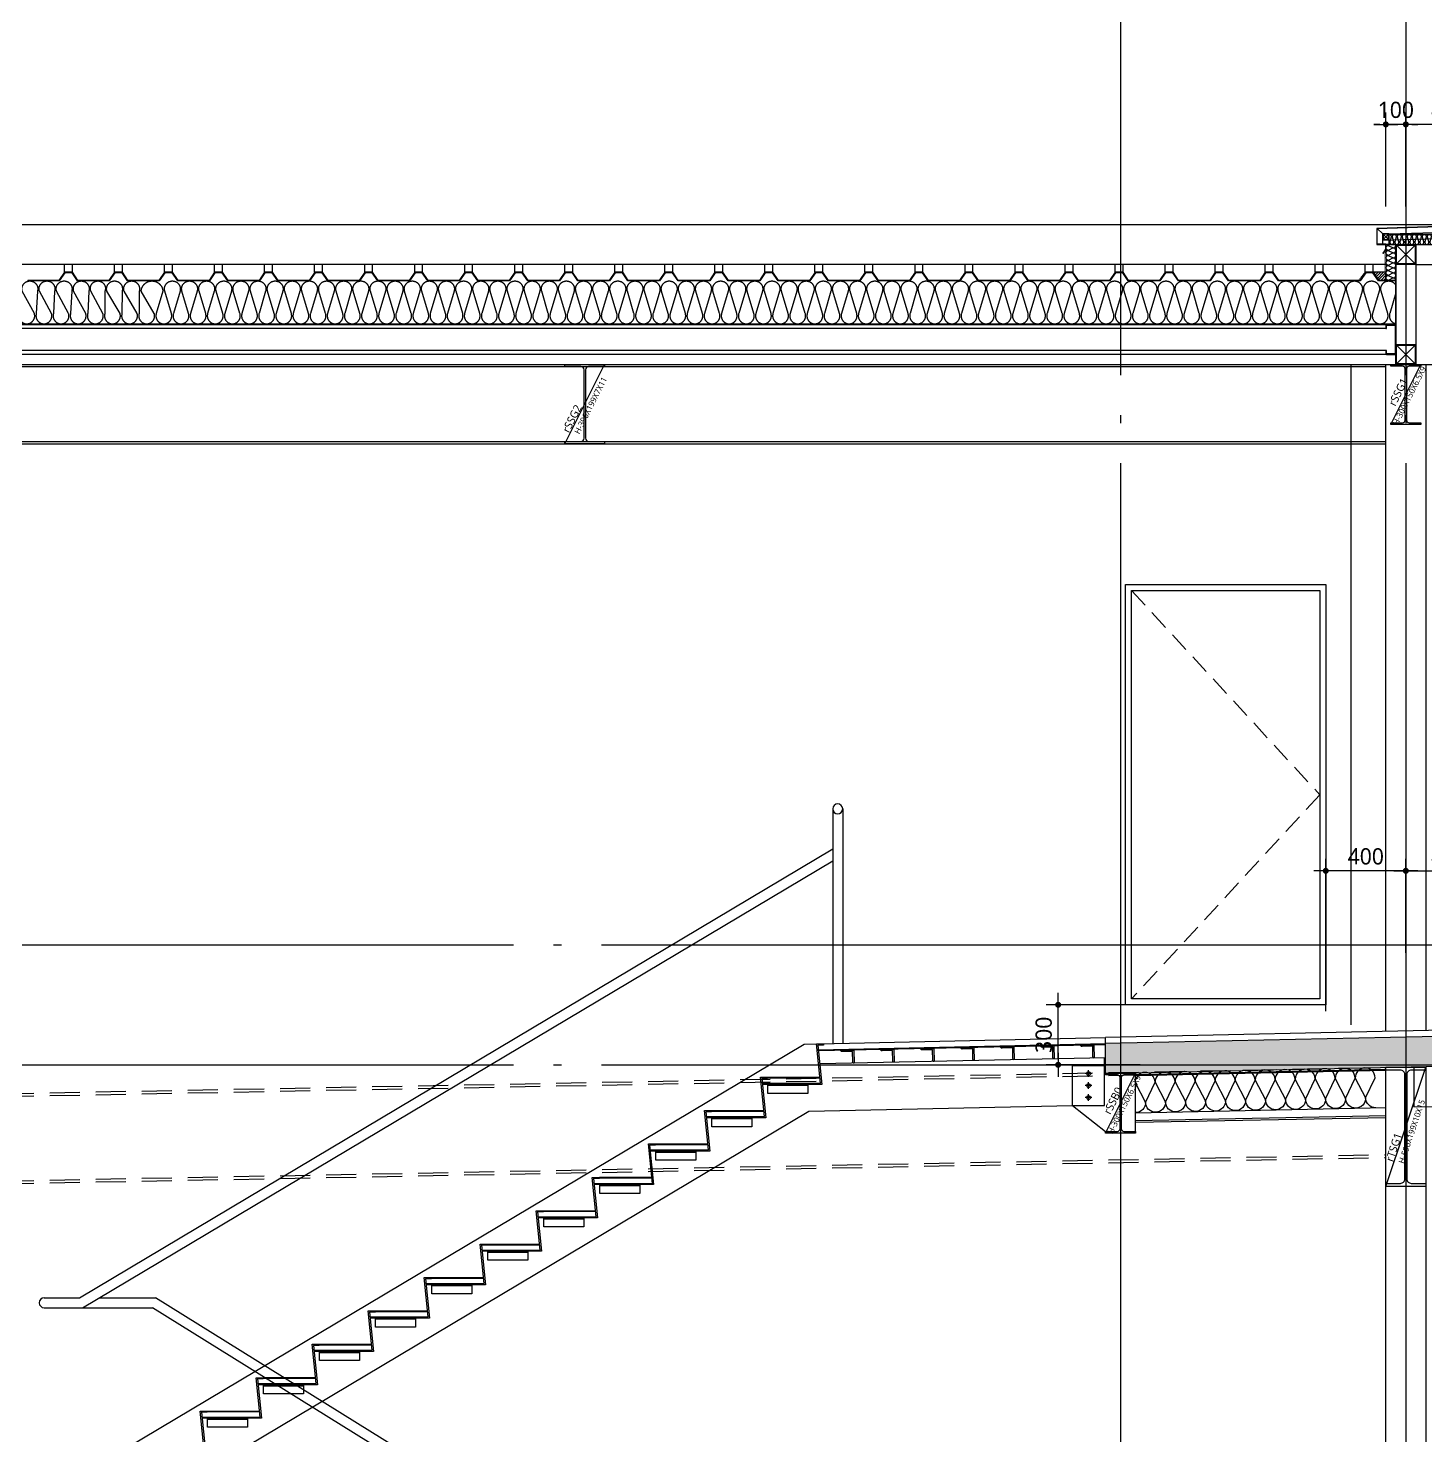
# Model space of a CAD drawing. Header units: millimetres. Extents: x 0 to 672800, y 0 to 118800.
# Drawn here: x 260691 to 267675, y 34589 to 41624 of the extents above; entities that cross this region are included whole.
import ezdxf
from ezdxf.enums import TextEntityAlignment as Align
from ezdxf.xclip import XClip

# ---------------------------------------------------------------- set-up
doc = ezdxf.new("R2010")
doc.units = ezdxf.units.MM
doc.header["$LTSCALE"] = 200
doc.header["$XCLIPFRAME"] = 0
for name, pattern in [('CEN-GAUN', [32.2, 30, -1, 0.2, -1]), ('HID', [2.3, 1.5, -0.8]), ('HIDDENX2', [0.75, 0.5, -0.25]), ('XR-A-SECTION$0$CEN-OC', [10, 9.25, -0.25, 0.25, -0.25])]:
    doc.linetypes.add(name, pattern=pattern)
doc.layers.get('DEFPOINTS').update_dxf_attribs({"color": 137})
for name, color, linetype in [('0-S-col', 4, 'Continuous'), ('01단열재', 252, 'Continuous'), ('01외벽패널', 3, 'Continuous'), ('01하지철물', 253, 'Continuous'), ('09GIRDER', 2, 'Continuous'), ('3stl ele', 251, 'Continuous'), ('7', 7, 'Continuous'), ('8', 8, 'Continuous'), ('8ELE', 8, 'Continuous'), ('A-CON', 2, 'Continuous'), ('A-STL4', 4, 'Continuous'), ('AA-ELEV-PCN9', 9, 'Continuous'), ('AA-SSXS', 6, 'Continuous'), ('BOLT', 8, 'Continuous'), ('CEN', 1, 'CEN-GAUN'), ('CON', 2, 'Continuous'), ('CTR', 1, 'XR-A-SECTION$0$CEN-OC'), ('ELE-4', 4, 'Continuous'), ('ELE-6', 6, 'Continuous'), ('ELE-8', 8, 'Continuous'), ('ELE-STL', 252, 'Continuous'), ('FI', 6, 'Continuous'), ('HAT-253', 253, 'Continuous'), ('HAT-254', 254, 'Continuous'), ('HAT-INS', 252, 'Continuous'), ('HID-8', 8, 'HID'), ('Insul', 252, 'Continuous'), ('LADDER-6', 6, 'Continuous'), ('PANEL', 6, 'Continuous'), ('S-253', 252, 'Continuous'), ('SEC-PANEL', 6, 'Continuous'), ('STEEL', 4, 'Continuous'), ('STL', 4, 'Continuous')]:
    doc.layers.add(name, color=color, linetype=linetype)
doc.layers.add('check', color=61, linetype='Continuous', plot=False)
doc.styles.add('$0$스타일1', font='malgun.ttf')
doc.styles.add('스타일1', font='malgun.ttf')
doc.dimstyles.new('CJA', dxfattribs={"dimscale": 300, "dimtxt": 2.7, "dimasz": 1, "dimexe": 2, "dimexo": 3, "dimgap": 1, "dimtad": 1, "dimdec": 0, "dimzin": 1, "dimdsep": 46, "dimlunit": 6, "dimtxsty": '$0$스타일1', "dimblk": 'CJDOT', "dimcen": 0.09, "dimdle": 1, "dimclrd": 256, "dimclre": 256, "dimclrt": 3, "dimadec": 0, "dimazin": 0, "dimtfac": 1, "dimtdec": 0, "dimtix": 1, "dimtmove": 2, "dimatfit": 3, "dimldrblk": 'CJDOT', "dimfxl": 1, "dimtolj": 1, "dimtzin": 1, "dimarcsym": 0})

# ---------------------------------------------------------------- blocks, each defined once
blk = doc.blocks.new('*U324')
at = {"layer": 'HAT-INS'}
for points in [[(0, 0, 0.414214), (0.25, 0.25), (0, 0.75, -1), (0.5, 0.75), (0.25, 0.25, 0.414214), (0.5, 0)], [(0.5, 0, 0.414214), (0.75, 0.25), (0.5, 0.75, -1), (1, 0.75), (0.75, 0.25, 0.414214), (1, 0)], [(1, 0, 0.414214), (1.25, 0.25), (1, 0.75, -1), (1.5, 0.75), (1.25, 0.25, 0.414214), (1.5, 0)], [(1.5, 0, 0.414214), (1.75, 0.25), (1.5, 0.75, -1), (2, 0.75), (1.75, 0.25, 0.414214), (2, 0)], [(2, 0, 0.414214), (2.25, 0.25), (2, 0.75, -1), (2.5, 0.75), (2.25, 0.25, 0.414214), (2.5, 0)], [(2.5, 0, 0.414214), (2.75, 0.25), (2.5, 0.75, -1), (3, 0.75), (2.75, 0.25, 0.414214), (3, 0)], [(3, 0, 0.414214), (3.25, 0.25), (3, 0.75, -1), (3.5, 0.75), (3.25, 0.25, 0.414214), (3.5, 0)]]:
    blk.add_lwpolyline(points, format="xyb", dxfattribs=at)
blk = doc.blocks.new('PANEL-ES')
at = {"layer": '8'}
for p, q in [((1250, 0), (1250, 529)), ((1289.6, 0), (1289.6, 529)), ((1500, 0), (1500, 529)), ((1539.6, 0), (1539.6, 529)), ((1750, 0), (1750, 529)), ((1789.6, 0), (1789.6, 529)), ((2000, 0), (2000, 529)), ((2039.6, 0), (2039.6, 529)), ((2250, 0), (2250, 529)), ((2289.6, 0), (2289.6, 529)), ((2500, 0), (2500, 529)), ((2539.6, 0), (2539.6, 529)), ((2750, 0), (2750, 529)), ((2789.6, 0), (2789.6, 529)), ((3000, 0), (3000, 529)), ((3039.6, 0), (3039.6, 529)), ((3250, 0), (3250, 529)), ((3289.6, 0), (3289.6, 529)), ((3500, 0), (3500, 529)), ((3539.6, 0), (3539.6, 529)), ((3750, 0), (3750, 529)), ((3789.6, 0), (3789.6, 529)), ((4000, 0), (4000, 529)), ((4039.6, 0), (4039.6, 529)), ((4250, 0), (4250, 529)), ((4289.6, 0), (4289.6, 529)), ((4500, 0), (4500, 529)), ((4539.6, 0), (4539.6, 529)), ((4750, 0), (4750, 529)), ((4789.6, 0), (4789.6, 529)), ((5000, 0), (5000, 529)), ((5039.6, 0), (5039.6, 529)), ((5250, 0), (5250, 529)), ((5289.6, 0), (5289.6, 529)), ((5500, 0), (5500, 529)), ((5539.6, 0), (5539.6, 529)), ((5750, 0), (5750, 529)), ((5789.6, 0), (5789.6, 529)), ((6000, 0), (6000, 529)), ((6039.6, 0), (6039.6, 529)), ((6250, 0), (6250, 529)), ((6289.6, 0), (6289.6, 529)), ((6500, 0), (6500, 529)), ((6539.6, 0), (6539.6, 529)), ((6750, 0), (6750, 529)), ((6789.6, 0), (6789.6, 529)), ((7000, 0), (7000, 529)), ((7039.6, 0), (7039.6, 529)), ((7250, 0), (7250, 529)), ((7289.6, 0), (7289.6, 529)), ((7500, 0), (7500, 529)), ((7539.6, 0), (7539.6, 529)), ((7750, 0), (7750, 529)), ((7789.6, 0), (7789.6, 529))]:
    blk.add_line(p, q, dxfattribs=at)
blk = doc.blocks.new('dr-pn')
at = {"layer": 'AA-ELEV-PCN9', "color": 8}
for points in [[(0, 2100), (0, 0), (1000, 0), (1000, 2100)], [(30, 2070), (30, 30), (970, 30), (970, 2070)]]:
    blk.add_lwpolyline(points, close=True, dxfattribs=at)
at = {"layer": 'AA-ELEV-PCN9', "color": 8, "linetype": 'HIDDENX2'}
blk.add_lwpolyline([(970, 2070), (30, 1050), (970, 30)], dxfattribs=at)
blk = doc.blocks.new('CJDOT')
blk.add_line((-2, 0), (2, 0))
at = {"const_width": 0.5}
blk.add_lwpolyline([(-0.25, 0, 1), (0.25, 0, 1)], format="xyb", close=True, dxfattribs=at)
blk = doc.blocks.new('*D331')
at = {"layer": 'check', "lineweight": -2, "transparency": 16777216}
for p, q in [((267175, 36711.2), (267175, 37473)), ((267575, 37003.3), (267575, 37473)), ((267545, 37413), (267205, 37413))]:
    blk.add_line(p, q, dxfattribs=at)
at = {"layer": 'DEFPOINTS', "color": 0, "transparency": 16777216}
for p in [(267175, 37413), (267575, 36913.3), (267175, 36621.2)]:
    blk.add_point(p, dxfattribs=at)
at = {"layer": 'check', "lineweight": -2, "transparency": 16777216, "xscale": 30, "yscale": 30, "zscale": 30, "rotation": 180}
blk.add_blockref('CJDOT', (267175, 37413), dxfattribs=at)
at = {"layer": 'check', "lineweight": -2, "transparency": 16777216, "xscale": 30, "yscale": 30, "zscale": 30}
blk.add_blockref('CJDOT', (267575, 37413), dxfattribs=at)
at = {"layer": 'check', "transparency": 16777216, "insert": (267375, 37484.8), "char_height": 81, "attachment_point": 5, "style": '$0$스타일1'}
blk.add_mtext('\\A1;400', dxfattribs=at)
blk = doc.blocks.new('*D332')
at = {"layer": 'check', "lineweight": -2, "transparency": 16777216}
for p, q in [((267575, 37003.3), (267575, 37473)), ((268010, 37170.1), (268010, 37473)), ((267605, 37413), (267980, 37413))]:
    blk.add_line(p, q, dxfattribs=at)
at = {"layer": 'DEFPOINTS', "color": 0, "transparency": 16777216}
for p in [(268010, 37413), (268010, 37080.1), (267575, 36913.3)]:
    blk.add_point(p, dxfattribs=at)
at = {"layer": 'check', "lineweight": -2, "transparency": 16777216, "xscale": 30, "yscale": 30, "zscale": 30, "rotation": 180}
blk.add_blockref('CJDOT', (267575, 37413), dxfattribs=at)
at = {"layer": 'check', "lineweight": -2, "transparency": 16777216, "xscale": 30, "yscale": 30, "zscale": 30}
blk.add_blockref('CJDOT', (268010, 37413), dxfattribs=at)
at = {"layer": 'check', "transparency": 16777216, "insert": (267792.5, 37484.8), "char_height": 81, "attachment_point": 5, "style": '$0$스타일1'}
blk.add_mtext('\\A1;435', dxfattribs=at)
blk = doc.blocks.new('SG-rTSG1')
at = {"layer": '09GIRDER', "flags": 128}
blk.add_lwpolyline([(-99.5, -581), (-27, -581, 0.414214), (-5, -559), (-5, -37, 0.414214), (-27, -15), (-99.5, -15), (-99.5, 0), (99.5, 0), (99.5, -15), (27, -15, 0.414214), (5, -37), (5, -559, 0.414214), (27, -581), (99.5, -581), (99.5, -596), (-99.5, -596)], format="xyb", close=True, dxfattribs=at)
at = {"layer": 'DEFPOINTS'}
blk.add_line((-99.5, -596), (99.5, 0), dxfattribs=at)
blk.add_lwpolyline([(-99.5, 0), (99.5, 0), (99.5, -596), (-99.5, -596)], close=True, dxfattribs=at)
at = {"layer": 'DEFPOINTS', "style": '스타일1'}
for s, height, p in [('H-596X199X10X15', 30, (29.5, -322.1)), ('rTSG1', 40, (-60.2, -400.5, 0))]:
    blk.add_text(s, height=height, rotation=71.53622, dxfattribs=at).set_placement(p, align=Align.MIDDLE_CENTER)
blk = doc.blocks.new('SG-rSSG1')
at = {"layer": '09GIRDER'}
blk.add_lwpolyline([(-75, -300), (-75, -291), (-16.2, -291, 0.414214), (-3.2, -278), (-3.2, -22, 0.414214), (-16.2, -9), (-75, -9), (-75, 0), (75, 0), (75, -9), (16.2, -9, 0.414214), (3.2, -22), (3.2, -278, 0.414214), (16.2, -291), (75, -291), (75, -300)], format="xyb", close=True, dxfattribs=at)
at = {"layer": 'DEFPOINTS'}
blk.add_line((-75, -300), (75, 0), dxfattribs=at)
at = {"layer": 'DEFPOINTS', "style": '스타일1'}
for s, height, p in [('H-300X150X6.5X9', 30, (18, -156.3)), ('rSSG1', 40, (-37.7, -137.4, 0))]:
    blk.add_text(s, height=height, rotation=63.43495, dxfattribs=at).set_placement(p, align=Align.MIDDLE_CENTER)
blk = doc.blocks.new('sefa ws')
at = {"layer": 'Insul'}
blk.add_lwpolyline([(22708.6, 45001.1, 1.337394), (22784.6, 45001.1), (22724, 45113.6, -1.337394), (22800, 45113.6), (22794.2, 45001.1, 1.337394), (22870.2, 45001.1), (22809.6, 45113.6, -1.337394), (22885.6, 45113.6), (22879.8, 45001.1, 1.337394), (22955.8, 45001.1), (22895.2, 45113.6, -1.337394), (22971.2, 45113.6), (22965.4, 45001.1, 1.337394), (23041.4, 45001.1), (22980.8, 45113.6, -1.337394), (23056.8, 45113.6), (23051, 45001.1, 1.337394), (23127, 45001.1), (23066.4, 45113.6, -1.431646), (23137.4, 45113.6), (23136.6, 45001.1, 1.337394), (23212.6, 45001.1), (23147, 45113.6, -1.337394), (23223, 45113.6), (23222.2, 45001.1, 1.337394), (23298.2, 45001.1), (23232.6, 45113.6, -1.337394), (23308.6, 45113.6), (23307.8, 45001.1, 1.337394), (23383.8, 45001.1), (23318.2, 45113.6, -0.937213), (23426.6, 45113.6), (23393.4, 45001.1, 1.337394), (23469.4, 45001.1), (23436.2, 45113.6, -1.337394), (23512.2, 45113.6), (23479, 45001.1, 1.337394), (23555, 45001.1), (23521.8, 45113.6, -1.337394), (23597.8, 45113.6), (23564.6, 45001.1, 1.337394), (23640.6, 45001.1), (23607.4, 45113.6, -1.337394), (23683.4, 45113.6), (23650.2, 45001.1, 1.337394), (23726.2, 45001.1), (23693, 45113.6, -1.337394), (23769, 45113.6), (23735.8, 45001.1, 1.337394), (23811.8, 45001.1), (23778.6, 45113.6, -1.337394), (23854.6, 45113.6), (23821.4, 45001.1, 1.337394), (23897.4, 45001.1), (23864.2, 45113.6, -1.337394), (23940.2, 45113.6), (23907, 45001.1, 1.337394), (23983, 45001.1), (23949.8, 45113.6, -1.337394), (24025.8, 45113.6), (23992.6, 45001.1, 1.337394), (24068.6, 45001.1), (24035.4, 45113.6, -1.337394), (24111.4, 45113.6), (24078.2, 45001.1, 1.337394), (24154.2, 45001.1), (24121, 45113.6, -1.337394), (24197, 45113.6), (24163.8, 45001.1, 1.337394), (24239.8, 45001.1), (24206.6, 45113.6, -1.337394), (24282.6, 45113.6), (24249.4, 45001.1, 1.337394), (24325.4, 45001.1), (24292.2, 45113.6, -1.337394), (24368.2, 45113.6), (24335, 45001.1, 1.337394), (24411, 45001.1), (24377.8, 45113.6, -1.337394), (24453.8, 45113.6), (24420.6, 45001.1, 1.337394), (24496.6, 45001.1), (24463.4, 45113.6, -1.337394), (24539.4, 45113.6), (24506.2, 45001.1, 1.337394), (24582.2, 45001.1), (24549, 45113.6, -1.337394), (24625, 45113.6), (24591.8, 45001.1, 1.337394), (24667.8, 45001.1), (24634.6, 45113.6, -1.337394), (24710.6, 45113.6), (24677.4, 45001.1, 1.337394), (24753.4, 45001.1), (24720.2, 45113.6, -1.337394), (24796.2, 45113.6), (24763, 45001.1, 1.337394), (24839, 45001.1), (24805.8, 45113.6, -1.337394), (24881.8, 45113.6), (24848.6, 45001.1, 1.337394), (24924.6, 45001.1), (24891.4, 45113.6, -1.337394), (24967.4, 45113.6), (24934.2, 45001.1, 1.337394), (25010.2, 45001.1), (24977, 45113.6, -1.337394), (25053, 45113.6), (25019.8, 45001.1, 1.337394), (25095.8, 45001.1), (25062.6, 45113.6, -1.337394), (25138.6, 45113.6), (25105.4, 45001.1, 1.337394), (25181.4, 45001.1), (25148.2, 45113.6, -1.337394), (25224.2, 45113.6), (25191, 45001.1, 1.337394), (25267, 45001.1), (25233.8, 45113.6, -1.337394), (25309.8, 45113.6), (25276.6, 45001.1, 1.337394), (25352.6, 45001.1), (25319.4, 45113.6, -1.337394), (25395.4, 45113.6), (25362.2, 45001.1, 1.337394), (25438.2, 45001.1), (25405, 45113.6, -1.337394), (25481, 45113.6), (25447.8, 45001.1, 1.337394), (25523.8, 45001.1), (25490.6, 45113.6, -1.337394), (25566.6, 45113.6), (25533.4, 45001.1, 1.337394), (25609.4, 45001.1), (25576.2, 45113.6, -1.337394), (25652.2, 45113.6), (25619, 45001.1, 1.337394), (25695, 45001.1), (25661.8, 45113.6, -1.337394), (25737.8, 45113.6), (25704.6, 45001.1, 1.337394), (25780.6, 45001.1), (25747.4, 45113.6, -1.337394), (25823.4, 45113.6), (25790.2, 45001.1, 1.337394), (25866.2, 45001.1), (25833, 45113.6, -1.337394), (25909, 45113.6), (25875.8, 45001.1, 1.337394), (25951.8, 45001.1), (25918.6, 45113.6, -1.337394), (25994.6, 45113.6), (25961.4, 45001.1, 1.337394), (26037.4, 45001.1), (26004.2, 45113.6, -1.337394), (26080.2, 45113.6), (26047, 45001.1, 1.337394), (26123, 45001.1), (26089.8, 45113.6, -1.337394), (26165.8, 45113.6), (26132.6, 45001.1, 1.337394), (26208.6, 45001.1), (26175.4, 45113.6, -1.337394), (26251.4, 45113.6), (26218.2, 45001.1, 1.337394), (26294.2, 45001.1), (26261, 45113.6, -1.337394), (26337, 45113.6), (26303.8, 45001.1, 1.337394), (26379.8, 45001.1), (26346.6, 45113.6, -1.337394), (26422.6, 45113.6), (26389.4, 45001.1, 1.337394), (26465.4, 45001.1), (26432.2, 45113.6, -1.337394), (26508.2, 45113.6), (26475, 45001.1, 1.337394), (26551, 45001.1), (26517.8, 45113.6, -1.337394), (26593.8, 45113.6), (26560.6, 45001.1, 1.337394), (26636.6, 45001.1), (26603.4, 45113.6, -1.337394), (26679.4, 45113.6), (26646.2, 45001.1, 1.337394), (26722.2, 45001.1), (26689, 45113.6, -1.337394), (26765, 45113.6), (26731.8, 45001.1, 1.337394), (26807.8, 45001.1), (26774.6, 45113.6, -1.337394), (26850.6, 45113.6), (26817.4, 45001.1, 1.337394), (26893.4, 45001.1), (26860.2, 45113.6, -1.337394), (26936.2, 45113.6), (26903, 45001.1, 1.337394), (26979, 45001.1), (26945.8, 45113.6, -1.337394), (27021.8, 45113.6), (26988.6, 45001.1, 1.337394), (27064.6, 45001.1), (27031.4, 45113.6, -1.337394), (27107.4, 45113.6), (27074.2, 45001.1, 1.337394), (27150.2, 45001.1), (27117, 45113.6, -1.337394), (27193, 45113.6), (27159.8, 45001.1, 1.337394), (27235.8, 45001.1), (27202.6, 45113.6, -1.337394), (27278.6, 45113.6), (27245.4, 45001.1, 1.337394), (27321.4, 45001.1), (27288.2, 45113.6, -1.337394), (27364.2, 45113.6), (27331, 45001.1, 1.337394), (27407, 45001.1), (27373.8, 45113.6, -1.337394), (27449.8, 45113.6), (27416.6, 45001.1, 1.337394), (27492.6, 45001.1), (27459.4, 45113.6, -1.337394), (27535.4, 45113.6), (27502.2, 45001.1, 1.337394), (27578.2, 45001.1), (27545, 45113.6, -1.337394), (27621, 45113.6), (27587.8, 45001.1, 1.337394), (27663.8, 45001.1), (27630.6, 45113.6, -1.337394), (27706.6, 45113.6), (27673.4, 45001.1, 1.337394), (27749.4, 45001.1), (27716.2, 45113.6, -1.337394), (27792.2, 45113.6), (27759, 45001.1, 1.337394), (27835, 45001.1), (27801.8, 45113.6, -1.337394), (27877.8, 45113.6), (27844.6, 45001.1, 1.337394), (27920.6, 45001.1), (27887.4, 45113.6, -1.337394), (27963.4, 45113.6), (27930.2, 45001.1, 1.337394), (28006.2, 45001.1), (27973, 45113.6, -1.337394), (28049, 45113.6), (28015.8, 45001.1, 1.337394), (28091.8, 45001.1), (28058.6, 45113.6, -1.337394), (28134.6, 45113.6), (28101.4, 45001.1, 1.337394), (28177.4, 45001.1), (28144.2, 45113.6, -1.337394), (28220.2, 45113.6), (28187, 45001.1, 1.337394), (28263, 45001.1), (28229.8, 45113.6, -1.337394), (28305.8, 45113.6), (28272.6, 45001.1, 1.337394), (28348.6, 45001.1), (28315.4, 45113.6, -1.337394), (28391.4, 45113.6), (28358.2, 45001.1, 1.337394), (28434.2, 45001.1), (28401, 45113.6, -1.337394), (28477, 45113.6), (28443.8, 45001.1, 1.337394), (28519.8, 45001.1), (28486.6, 45113.6, -1.337394), (28562.6, 45113.6), (28529.4, 45001.1, 1.337394), (28605.4, 45001.1), (28572.2, 45113.6, -1.337394), (28648.2, 45113.6), (28615, 45001.1, 1.337394), (28691, 45001.1), (28657.8, 45113.6, -1.337394), (28733.8, 45113.6), (28700.6, 45001.1, 1.337394), (28776.6, 45001.1), (28743.4, 45113.6, -1.337394), (28819.4, 45113.6), (28786.2, 45001.1, 1.337394), (28862.2, 45001.1), (28829, 45113.6, -1.337394), (28905, 45113.6), (28871.8, 45001.1, 1.337394), (28947.8, 45001.1), (28914.6, 45113.6, -1.337394), (28990.6, 45113.6), (28957.4, 45001.1, 1.337394), (29033.4, 45001.1), (29000.2, 45113.6, -1.337394), (29076.2, 45113.6), (29043, 45001.1, 1.337394), (29119, 45001.1), (29085.8, 45113.6, -1.337394), (29161.8, 45113.6), (29128.6, 45001.1, 1.337394), (29204.6, 45001.1), (29171.4, 45113.6, -1.337394), (29247.4, 45113.6), (29214.2, 45001.1, 1.337394), (29290.2, 45001.1), (29257, 45113.6, -1.337394), (29333, 45113.6), (29299.8, 45001.1, 1.337394), (29375.8, 45001.1), (29342.6, 45113.6, -1.337394), (29418.6, 45113.6), (29385.4, 45001.1, 1.337394), (29461.4, 45001.1), (29428.2, 45113.6, -1.337394), (29504.2, 45113.6), (29471, 45001.1, 1.337394), (29547, 45001.1), (29513.8, 45113.6, -1.337394), (29589.8, 45113.6), (29556.6, 45001.1, 1.337394), (29632.6, 45001.1), (29599.4, 45113.6, -1.337394), (29675.4, 45113.6), (29642.2, 45001.1, 1.337394), (29718.2, 45001.1), (29685, 45113.6, -1.337394), (29761, 45113.6), (29727.8, 45001.1, 1.337394), (29803.8, 45001.1)], format="xyb", dxfattribs=at)
at = {"layer": 'SEC-PANEL'}
for p, q in [((21562.3, 44950.4), (71212.6, 44950.4)), ((21562.3, 44947.4), (71212.6, 44947.4))]:
    blk.add_line(p, q, dxfattribs=at)
for points in [[(29752.2, 45167.4), (29724.2, 45208.4), (29685.2, 45208.4), (29657.2, 45167.4), (29502.2, 45167.4), (29474.2, 45208.4), (29435.2, 45208.4), (29407.2, 45167.4), (29252.2, 45167.4), (29224.2, 45208.4), (29185.2, 45208.4), (29157.2, 45167.4), (29002.2, 45167.4), (28974.2, 45208.4), (28935.2, 45208.4), (28907.2, 45167.4), (28752.2, 45167.4), (28724.2, 45208.4), (28685.2, 45208.4), (28657.2, 45167.4), (28502.2, 45167.4), (28474.2, 45208.4), (28435.2, 45208.4), (28407.2, 45167.4), (28252.2, 45167.4), (28224.2, 45208.4), (28185.2, 45208.4), (28157.2, 45167.4), (28002.2, 45167.4), (27974.2, 45208.4), (27935.2, 45208.4), (27907.2, 45167.4), (27752.2, 45167.4), (27724.2, 45208.4), (27685.2, 45208.4), (27657.2, 45167.4), (27502.2, 45167.4), (27474.2, 45208.4), (27435.2, 45208.4), (27407.2, 45167.4), (27252.2, 45167.4), (27224.2, 45208.4), (27185.2, 45208.4), (27157.2, 45167.4), (27002.2, 45167.4), (26974.2, 45208.4), (26935.2, 45208.4), (26907.2, 45167.4), (26752.2, 45167.4), (26724.2, 45208.4), (26685.2, 45208.4), (26657.2, 45167.4), (26502.2, 45167.4), (26474.2, 45208.4), (26435.2, 45208.4), (26407.2, 45167.4), (26252.2, 45167.4), (26224.2, 45208.4), (26185.2, 45208.4), (26157.2, 45167.4), (26002.2, 45167.4), (25974.2, 45208.4), (25935.2, 45208.4), (25907.2, 45167.4), (25752.2, 45167.4), (25724.2, 45208.4), (25685.2, 45208.4), (25657.2, 45167.4), (25502.2, 45167.4), (25474.2, 45208.4), (25435.2, 45208.4), (25407.2, 45167.4), (25252.2, 45167.4), (25224.2, 45208.4), (25185.2, 45208.4), (25157.2, 45167.4), (25002.2, 45167.4), (24974.2, 45208.4), (24935.2, 45208.4), (24907.2, 45167.4), (24752.2, 45167.4), (24724.2, 45208.4), (24685.2, 45208.4), (24657.2, 45167.4), (24502.2, 45167.4), (24474.2, 45208.4), (24435.2, 45208.4), (24407.2, 45167.4), (24252.2, 45167.4), (24224.2, 45208.4), (24185.2, 45208.4), (24157.2, 45167.4), (24002.2, 45167.4), (23974.2, 45208.4), (23935.2, 45208.4), (23907.2, 45167.4), (23752.2, 45167.4), (23724.2, 45208.4), (23685.2, 45208.4), (23657.2, 45167.4), (23502.2, 45167.4), (23474.2, 45208.4), (23435.2, 45208.4), (23407.2, 45167.4), (23252.2, 45167.4), (23224.2, 45208.4), (23185.2, 45208.4), (23157.2, 45167.4), (23002.2, 45167.4), (22974.2, 45208.4), (22935.2, 45208.4), (22907.2, 45167.4), (22752.2, 45167.4)], [(26998.6, 45167.4), (27000.6, 45164.4), (26972.6, 45205.4), (26936.8, 45205.4), (26908.8, 45164.4), (26750.6, 45164.4), (26722.6, 45205.4), (26686.8, 45205.4), (26658.8, 45164.4), (26500.6, 45164.4), (26472.6, 45205.4), (26436.8, 45205.4), (26408.8, 45164.4), (26250.6, 45164.4), (26222.6, 45205.4), (26186.8, 45205.4), (26158.8, 45164.4), (26000.6, 45164.4), (25972.6, 45205.4), (25936.8, 45205.4), (25908.8, 45164.4), (25750.6, 45164.4), (25722.6, 45205.4), (25686.8, 45205.4), (25658.8, 45164.4), (25500.6, 45164.4), (25472.6, 45205.4), (25436.8, 45205.4), (25408.8, 45164.4), (25250.6, 45164.4), (25222.6, 45205.4), (25186.8, 45205.4), (25158.8, 45164.4), (25000.6, 45164.4), (24972.6, 45205.4), (24936.8, 45205.4), (24908.8, 45164.4), (24750.6, 45164.4), (24722.6, 45205.4), (24686.8, 45205.4), (24658.8, 45164.4), (24500.6, 45164.4), (24472.6, 45205.4), (24436.8, 45205.4), (24408.8, 45164.4), (24250.6, 45164.4), (24222.6, 45205.4), (24186.8, 45205.4), (24158.8, 45164.4), (24000.6, 45164.4), (23972.6, 45205.4), (23936.8, 45205.4), (23908.8, 45164.4), (23750.6, 45164.4), (23722.6, 45205.4), (23686.8, 45205.4), (23658.8, 45164.4), (23500.6, 45164.4), (23472.6, 45205.4), (23436.8, 45205.4), (23408.8, 45164.4), (23250.6, 45164.4), (23222.6, 45205.4), (23186.8, 45205.4), (23158.8, 45164.4), (23000.6, 45164.4), (22972.6, 45205.4), (22936.8, 45205.4), (22908.8, 45164.4), (22750.6, 45164.4)], [(29750.6, 45164.4), (29722.6, 45205.4), (29686.8, 45205.4), (29658.8, 45164.4), (29500.6, 45164.4), (29472.6, 45205.4), (29436.8, 45205.4), (29408.8, 45164.4), (29250.6, 45164.4), (29222.6, 45205.4), (29186.8, 45205.4), (29158.8, 45164.4), (29000.6, 45164.4), (28972.6, 45205.4), (28936.8, 45205.4), (28908.8, 45164.4), (28750.6, 45164.4), (28722.6, 45205.4), (28686.8, 45205.4), (28658.8, 45164.4), (28500.6, 45164.4), (28472.6, 45205.4), (28436.8, 45205.4), (28408.8, 45164.4), (28250.6, 45164.4), (28222.6, 45205.4), (28186.8, 45205.4), (28158.8, 45164.4), (28000.6, 45164.4), (27972.6, 45205.4), (27936.8, 45205.4), (27908.8, 45164.4), (27750.6, 45164.4), (27722.6, 45205.4), (27686.8, 45205.4), (27658.8, 45164.4), (27500.6, 45164.4), (27472.6, 45205.4), (27436.8, 45205.4), (27408.8, 45164.4), (27250.6, 45164.4), (27222.6, 45205.4), (27186.8, 45205.4), (27158.8, 45164.4), (27000.6, 45164.4)]]:
    blk.add_lwpolyline(points, dxfattribs=at)
blk = doc.blocks.new('하지철물')
at = {"layer": '01하지철물', "color": 1}
for p, q in [((46.8, 46.8), (-46.8, -46.8)), ((46.8, -46.8), (-46.8, 46.8))]:
    blk.add_line(p, q, dxfattribs=at)
at = {"layer": '01하지철물'}
for points in [[(-50, -50), (-50, 50), (50, 50), (50, -50)], [(-46.8, -46.8), (-46.8, 46.8), (46.8, 46.8), (46.8, -46.8)]]:
    blk.add_lwpolyline(points, close=True, dxfattribs=at)
blk = doc.blocks.new('STL_30x30')
at = {"layer": 'CTR'}
for p, q in [((1.6, 28.4), (28.4, 1.6)), ((28.4, 28.4), (1.6, 1.6))]:
    blk.add_line(p, q, dxfattribs=at)
at = {"layer": 'ELE-4'}
for points in [[(0, 0), (30, 0), (30, 30), (0, 30)], [(1.6, 1.6), (28.4, 1.6), (28.4, 28.4), (1.6, 28.4)]]:
    blk.add_lwpolyline(points, close=True, dxfattribs=at)
blk = doc.blocks.new('CAP-535X100')
at = {"layer": 'ELE-6'}
blk.add_lwpolyline([(-550, -100), (-60, -100), (-60, -50), (-550, -50)], close=True, dxfattribs=at)
at = {"layer": 'ELE-8'}
for p, q in [((-580, -47.9), (-608.8, -21.1)), ((-580, -98.8), (-580, -48.9)), ((-580, -78.9), (-59.5, -62.2)), ((-550, -47.9), (-60, -32.2)), ((-550, -50), (-550, -47.9)), ((-60, -50), (-60, -32.2)), ((-30, -32.2), (-1.2, -1.3)), ((-30, -96), (-30, -32.2))]:
    blk.add_line(p, q, dxfattribs=at)
at = {"layer": 'Insul'}
for points in [[(-550, -50.3, -0.608337), (-538.2, -63.6), (-544.4, -86.5, 0.524856), (-535, -100, 0.524856), (-525.7, -86.5), (-531.9, -63.6, -1.449198), (-513.2, -63.6), (-519.4, -86.5, 0.524856), (-510, -100, 0.524856), (-500.7, -86.5), (-506.9, -63.6, -1.449198), (-488.2, -63.6), (-494.4, -86.5, 0.524856), (-485, -100, 0.00003), (-485, -100)], [(-485, -100, 0.524856), (-475.7, -86.5), (-481.9, -63.6, -1.449198), (-463.2, -63.6), (-469.4, -86.5, 0.524856), (-460, -100, 0.524856), (-450.7, -86.5), (-456.9, -63.6, -1.449198), (-438.2, -63.6), (-444.4, -86.5, 0.524856), (-435, -100, 0.524856), (-425.7, -86.5), (-431.9, -63.6, -1.449198), (-413.2, -63.6), (-419.4, -86.5, 0.524856), (-410, -100, 0.524856), (-400.7, -86.5), (-406.9, -63.6, -1.449198), (-388.2, -63.6), (-394.4, -86.5, 0.524856), (-385, -100, 0.524856), (-375.7, -86.5), (-381.9, -63.6, -1.449198), (-363.2, -63.6), (-369.4, -86.5, 0.524856), (-360, -100, 0.524856), (-350.7, -86.5), (-356.9, -63.6, -1.449198), (-338.2, -63.6), (-344.4, -86.5, 0.524856), (-335, -100, 0.524856), (-325.7, -86.5), (-331.9, -63.6, -1.449198), (-313.2, -63.6), (-319.4, -86.5, 0.524856), (-310, -100, 0.524856), (-300.7, -86.5), (-306.9, -63.6, -1.449198), (-288.2, -63.6), (-294.4, -86.5, 0.524856), (-285, -100, 0.524856), (-275.7, -86.5), (-281.9, -63.6, -1.449198), (-263.2, -63.6), (-269.4, -86.5, 0.524856), (-260, -100, 0.524856), (-250.7, -86.5), (-256.9, -63.6, -1.449198), (-238.2, -63.6), (-244.4, -86.5, 0.524856), (-235, -100, 0.524856), (-225.7, -86.5), (-231.9, -63.6, -1.449198), (-213.2, -63.6), (-219.4, -86.5, 0.524856), (-210, -100, 0.524856), (-200.7, -86.5), (-206.9, -63.6, -1.449198), (-188.2, -63.6), (-194.4, -86.5, 0.524856), (-185, -100, 0.524856), (-175.7, -86.5), (-181.9, -63.6, -1.449198), (-163.2, -63.6), (-169.4, -86.5, 0.524856), (-160, -100, 0.524856), (-150.7, -86.5), (-156.9, -63.6, -1.449198), (-138.2, -63.6), (-144.4, -86.5, 0.524856), (-135, -100, 0.524856), (-125.7, -86.5), (-131.9, -63.6, -1.449198), (-113.2, -63.6), (-119.4, -86.5, 0.524856), (-110, -100, 0.524856), (-100.7, -86.5), (-106.9, -63.6, -1.449198), (-88.2, -63.6), (-94.4, -86.5, 0.524856), (-85, -100, 0.524856), (-75.7, -86.5), (-81.9, -63.6, -1.449198), (-63.2, -63.6), (-69.4, -86.5, 0.524856), (-60, -100, 0.00003), (-60, -100, 0.00003)]]:
    blk.add_lwpolyline(points, format="xyb", dxfattribs=at)
at = {"layer": 'STL'}
blk.add_lwpolyline([(-579.1, -145.6), (-565, -125), (-565, -98.8), (-608.8, -98.8), (-608.8, -21.1), (-1.2, -1.3), (-1.2, -98.8), (-30, -96), (-30, -117.2), (-28.8, -117.2), (-28.8, -97.2), (0, -100), (0, 0), (-610, -20), (-610, -100), (-566.2, -100), (-566.2, -124.6), (-580.1, -144.9), (-579.1, -145.6)], dxfattribs=at)
at = {"layer": 'S-253'}
for p in [(-580, -77.9), (-60, -62.2)]:
    blk.add_blockref('STL_30x30', p, dxfattribs=at)
blk = doc.blocks.new('c-100')
at = {"layer": 'A-STL4'}
blk.add_lwpolyline([(41.3, 20), (44.5, 20), (44.5, 5.4, -0.414214), (39.1, 0), (0, 0, -0.414214), (-5.5, 5.4), (-5.5, 144.6, -0.414214), (0, 150), (39.1, 150, -0.414214), (44.5, 144.6), (44.5, 130), (41.3, 130), (41.3, 144.3, 0.414214), (38.8, 146.8), (0.3, 146.8, 0.414214), (-2.3, 144.3), (-2.3, 5.7, 0.414214), (0.3, 3.2), (38.8, 3.2, 0.414214), (41.3, 5.7)], format="xyb", close=True, dxfattribs=at)
blk = doc.blocks.new('STUD-A2')
at = {"layer": 'ELE-8'}
for p, q in [((7959.4, 200), (29.5, 200)), ((7959.4, 50), (29.5, 50))]:
    blk.add_line(p, q, dxfattribs=at)
at = {"layer": 'ELE-8', "color": 251}
for p, q in [((7959.4, 180), (35, 180)), ((7959.4, 70), (35, 70))]:
    blk.add_line(p, q, dxfattribs=at)
at = {"layer": 'A-CON', "extrusion": (0, 0, -1), "zscale": -1}
blk.add_blockref('c-100', (-8003.9, 50), dxfattribs=at)
blk = doc.blocks.new('STAR-280')
at = {"layer": 'ELE-8'}
blk.add_line((-244, -177), (17.3, -177), dxfattribs=at)
blk.add_lwpolyline([(-242.6, -255), (-242.6, -210), (-42.6, -210), (-42.6, -255)], close=True, dxfattribs=at)
blk.add_lwpolyline([(-42.6, -216), (-242.6, -216)], dxfattribs=at)
at = {"layer": 'FI'}
blk.add_line((-244, -174), (17, -174), dxfattribs=at)
at = {"layer": 'STEEL'}
blk.add_lwpolyline([(26.6, -210), (-268, -210), (-268, -204), (20, -204), (0, -7.2), (36, -7.2), (36, -13.2), (6.6, -13.2)], close=True, dxfattribs=at)
blk = doc.blocks.new('SG-rSSB0')
at = {"layer": '09GIRDER'}
blk.add_lwpolyline([(-75, -300), (-75, -291), (-16.2, -291, 0.414214), (-3.2, -278), (-3.2, -22, 0.414214), (-16.2, -9), (-75, -9), (-75, 0), (75, 0), (75, -9), (16.2, -9, 0.414214), (3.2, -22), (3.2, -278, 0.414214), (16.2, -291), (75, -291), (75, -300)], format="xyb", close=True, dxfattribs=at)
at = {"layer": 'DEFPOINTS'}
blk.add_line((-75, -300), (75, 0), dxfattribs=at)
at = {"layer": 'DEFPOINTS', "style": '스타일1'}
for s, height, p in [('H-300X150X6.5X9', 30, (18, -156.3)), ('rSSB0', 40, (-37.7, -137.4, 0))]:
    blk.add_text(s, height=height, rotation=63.43495, dxfattribs=at).set_placement(p, align=Align.MIDDLE_CENTER)
blk = doc.blocks.new('*D471')
at = {"layer": 'check', "lineweight": -2, "transparency": 16777216}
for p, q in [((267575, 40733.6), (267575, 41203.3)), ((268010, 40733.6), (268010, 41203.3)), ((267980, 41143.3), (267605, 41143.3))]:
    blk.add_line(p, q, dxfattribs=at)
at = {"layer": 'DEFPOINTS', "color": 0, "transparency": 16777216}
for p in [(267575, 41143.3), (267575, 40643.6), (268010, 40643.6)]:
    blk.add_point(p, dxfattribs=at)
at = {"layer": 'check', "lineweight": -2, "transparency": 16777216, "xscale": 30, "yscale": 30, "zscale": 30, "rotation": 180}
blk.add_blockref('CJDOT', (267575, 41143.3), dxfattribs=at)
at = {"layer": 'check', "lineweight": -2, "transparency": 16777216, "xscale": 30, "yscale": 30, "zscale": 30}
blk.add_blockref('CJDOT', (268010, 41143.3), dxfattribs=at)
at = {"layer": 'check', "transparency": 16777216, "insert": (267792.5, 41215.1), "char_height": 81, "attachment_point": 5, "style": '$0$스타일1'}
blk.add_mtext('\\A1;435', dxfattribs=at)
blk = doc.blocks.new('*U423')
at = {"layer": 'HAT-INS'}
for points in [[(0, 0, 0.414214), (0.25, 0.25), (0, 0.75, -1), (0.5, 0.75), (0.25, 0.25, 0.414214), (0.5, 0)], [(0.5, 0, 0.414214), (0.75, 0.25), (0.5, 0.75, -1), (1, 0.75), (0.75, 0.25, 0.414214), (1, 0)], [(1, 0, 0.414214), (1.25, 0.25), (1, 0.75, -1), (1.5, 0.75), (1.25, 0.25, 0.414214), (1.5, 0)], [(1.5, 0, 0.414214), (1.75, 0.25), (1.5, 0.75, -1), (2, 0.75), (1.75, 0.25, 0.414214), (2, 0)], [(2, 0, 0.414214), (2.25, 0.25), (2, 0.75, -1), (2.5, 0.75), (2.25, 0.25, 0.414214), (2.5, 0)], [(2.5, 0, 0.414214), (2.75, 0.25), (2.5, 0.75, -1), (3, 0.75), (2.75, 0.25, 0.414214), (3, 0)], [(3, 0, 0.414214), (3.25, 0.25), (3, 0.75, -1), (3.5, 0.75), (3.25, 0.25, 0.414214), (3.5, 0)], [(3.5, 0, 0.414214), (3.75, 0.25), (3.5, 0.75, -1), (4, 0.75), (3.75, 0.25, 0.414214), (4, 0)], [(4, 0, 0.414214), (4.25, 0.25), (4, 0.75, -1), (4.5, 0.75), (4.25, 0.25, 0.414214), (4.5, 0)], [(4.5, 0, 0.414214), (4.75, 0.25), (4.5, 0.75, -1), (5, 0.75), (4.75, 0.25, 0.414214), (5, 0)], [(5, 0, 0.414214), (5.25, 0.25), (5, 0.75, -1), (5.5, 0.75), (5.25, 0.25, 0.414214), (5.5, 0)], [(5.5, 0, 0.414214), (5.75, 0.25), (5.5, 0.75, -1), (6, 0.75), (5.75, 0.25, 0.414214), (6, 0)]]:
    blk.add_lwpolyline(points, format="xyb", dxfattribs=at)
blk = doc.blocks.new('*D476')
at = {"layer": 'check', "lineweight": -2, "transparency": 16777216}
for p, q in [((266240.7, 36743.6), (265777.7, 36743.6)), ((265837.7, 36473.6), (265837.7, 36713.6)), ((266247.3, 36443.6), (265777.7, 36443.6))]:
    blk.add_line(p, q, dxfattribs=at)
at = {"layer": 'DEFPOINTS', "color": 0, "transparency": 16777216}
for p in [(265837.7, 36743.6), (266330.7, 36743.6), (266337.3, 36443.6)]:
    blk.add_point(p, dxfattribs=at)
at = {"layer": 'check', "lineweight": -2, "transparency": 16777216, "xscale": 30, "yscale": 30, "zscale": 30}
for p, rotation in [((265837.7, 36743.6), 90), ((265837.7, 36443.6), 270)]:
    blk.add_blockref('CJDOT', p, dxfattribs=dict(at, rotation=rotation))
at = {"layer": 'check', "transparency": 16777216, "insert": (265765.8, 36593.6), "char_height": 81, "attachment_point": 5, "rotation": 90, "style": '$0$스타일1'}
blk.add_mtext('\\A1;300', dxfattribs=at)
blk = doc.blocks.new('BOLT-M20')
at = {"layer": 'BOLT'}
for p, q in [((16, 0), (-16, 0)), ((0, -16), (0, 16))]:
    blk.add_line(p, q, dxfattribs=at)
blk.add_circle((0, 0), 10, dxfattribs=at)
blk = doc.blocks.new('adb2')
at = {"layer": 'FI'}
for p, q in [((265909.5, 31831.8), (266069.5, 31831.8)), ((265909.5, 31631.8), (265909.5, 31831.8)), ((265909.5, 31631.8), (266075, 31502.6))]:
    blk.add_line(p, q, dxfattribs=at)
at = {"layer": 'HID-8', "color": 8}
for p, q in [((266069.5, 31631.8), (266069.4, 31870.3)), ((265909.5, 31631.8), (266069.5, 31631.8))]:
    blk.add_line(p, q, dxfattribs=at)
at = {"layer": 'BOLT'}
for p in [(265989.5, 31791.8), (265989.5, 31731.8), (265989.5, 31671.8)]:
    blk.add_blockref('BOLT-M20', p, dxfattribs=at)
blk = doc.blocks.new('*D473')
at = {"layer": 'check', "lineweight": -2, "transparency": 16777216}
for p, q in [((267475, 40733.6), (267475, 41203.3)), ((267575, 40733.6), (267575, 41203.3)), ((267445, 41143.3), (267415, 41143.3)), ((267575, 41143.3), (267475, 41143.3)), ((267605, 41143.3), (267635, 41143.3))]:
    blk.add_line(p, q, dxfattribs=at)
at = {"layer": 'DEFPOINTS', "color": 0, "transparency": 16777216}
for p in [(267475, 41143.3), (267475, 40643.6), (267575, 40643.6)]:
    blk.add_point(p, dxfattribs=at)
at = {"layer": 'check', "lineweight": -2, "transparency": 16777216, "xscale": 30, "yscale": 30, "zscale": 30}
blk.add_blockref('CJDOT', (267475, 41143.3), dxfattribs=at)
at = {"layer": 'check', "lineweight": -2, "transparency": 16777216, "xscale": 30, "yscale": 30, "zscale": 30, "rotation": 180}
blk.add_blockref('CJDOT', (267575, 41143.3), dxfattribs=at)
at = {"layer": 'check', "transparency": 16777216, "insert": (267525, 41215.3), "char_height": 81, "attachment_point": 5, "style": '$0$스타일1'}
blk.add_mtext('\\A1;100', dxfattribs=at)

msp = doc.modelspace()

# ---------------------------------------------------------------- hatches: boundary and pattern name
at = {"layer": 'CON'}
h = msp.add_hatch(dxfattribs=at)
h.set_pattern_fill('ANSI31', color=251, scale=3)
h.set_pattern_definition([(45, (-336103.46, 105709.359), (-6.73519209, 6.73519209), [])])
h.paths.add_polyline_path([(267411.9, 40404.6), (267439.9, 40363.6), (267475, 40363.6), (267475, 40404.6)])
at = {"layer": 'HAT-254'}
h = msp.add_hatch(color=256, dxfattribs=at)
h.dxf.hatch_style = 1
h.paths.add_polyline_path([(266075, 36549.8), (266075, 36400.4), (267815, 36437.4), (267816.2, 36587.1)])

# ---------------------------------------------------------------- linework, layer by layer
for p, q in [((267765, 36616), (266075, 36579.8)), ((266075, 36549.8), (266075, 36579.8)), ((266225, 36102), (266225, 36402))]:
    msp.add_line(p, q)
at = {"layer": '0-S-col', "color": 8}
for points in [[(267475, 36609.8), (267475, 39943.6), (267675, 39943.6), (267675, 36614.1)], [(267675, 36434.5), (267675, 31943.6), (267475, 31943.6), (267475, 36430.2)]]:
    msp.add_lwpolyline(points, dxfattribs=at)
at = {"layer": '01단열재'}
for p, q in [((267615, 36428.6), (267615, 36233.1)), ((266225, 36203.5), (267475, 36230.1)), ((267615, 36233.1), (270449.8, 36293.5))]:
    msp.add_line(p, q, dxfattribs=at)
at = {"layer": '01외벽패널', "color": 5, "const_width": 3}
msp.add_lwpolyline([(267475, 40508.8), (267470, 40503.8), (267470, 40406.6), (267371.7, 40406.6), (267338.1, 40363.6)], dxfattribs=at)
at = {"layer": '01하지철물'}
for p, q in [((267525, 40443.6), (267525, 39943.6)), ((267625, 40443.6), (267625, 39943.6))]:
    msp.add_line(p, q, dxfattribs=at)
at = {"layer": '3stl ele'}
for p, q in [((266225, 36394.6), (267475, 36421.1)), ((266225, 36389.6), (267475, 36416.1)), ((266225, 36165.9), (267475, 36189.6)), ((266225, 36156.9), (267475, 36180.6))]:
    msp.add_line(p, q, dxfattribs=at)
at = {"layer": '7'}
msp.add_line((267475, 40443.6), (259550.6, 40443.6), dxfattribs=at)
at = {"layer": '8ELE'}
msp.add_line((258985, 40643.6), (268040, 40643.6), dxfattribs=at)
at = {"layer": 'A-CON'}
for p, q in [((267815, 36587.1), (266075, 36549.8)), ((266075, 36402), (266075, 36549.8)), ((266075, 36400.4), (270449.7, 36493.6))]:
    msp.add_line(p, q, dxfattribs=at)
at = {"layer": 'AA-ELEV-PCN9', "color": 8}
for p, q in [((267625, 40443.6), (267775, 40443.6)), ((267300, 39943.6), (267300, 36643.6))]:
    msp.add_line(p, q, dxfattribs=at)
at = {"layer": 'AA-SSXS', "color": 4}
for p, q in [((264711.1, 37722.5), (264711.1, 36551.1)), ((264761.1, 37722.5), (264761.1, 36551.1)), ((260947.8, 35279.6), (264711.1, 37522.1)), ((260962.2, 35229.6), (264711.1, 37463.6)), ((260771.6, 35279.6), (260947.8, 35279.6)), ((260771.6, 35229.6), (260962.2, 35229.6))]:
    msp.add_line(p, q, dxfattribs=at)
for centre, start, end in [((264736.1, 37722.5), 90, 270), ((264736.1, 37722.5), 270, 90), ((260771.6, 35254.6), 90, 270)]:
    msp.add_arc(centre, 25, start, end, dxfattribs=at)
at = {"layer": 'CEN'}
for p, q in [((266150, 45890.3), (266150, 20890.3)), ((267575, 45890.3), (267575, 20890.3)), ((257116, 40643.6), (285450, 40643.6)), ((257116, 39943.6), (285450, 39943.6)), ((257116, 37043.6), (285450, 37043.6)), ((257116, 36443.6), (285450, 36443.6))]:
    msp.add_line(p, q, dxfattribs=at)
at = {"layer": 'DEFPOINTS'}
msp.add_line((263372.8, 39547.6), (263571.8, 39943.6), dxfattribs=at)
msp.add_lwpolyline([(263372.8, 39547.6), (263372.8, 39558.6), (263452.8, 39558.6, 0.414214), (263468.8, 39574.6), (263468.8, 39916.6, 0.414214), (263452.8, 39932.6), (263372.8, 39932.6), (263372.8, 39943.6), (263571.8, 39943.6), (263571.8, 39932.6), (263491.8, 39932.6, 0.414214), (263475.8, 39916.6), (263475.8, 39574.6, 0.414214), (263491.8, 39558.6), (263571.8, 39558.6), (263571.8, 39547.6)], format="xyb", close=True, dxfattribs=at)
at = {"layer": 'ELE-6'}
msp.add_line((264592.3, 36211.9), (265909.5, 36240.2), dxfattribs=at)
at = {"layer": 'ELE-STL'}
for p, q in [((259650, 39943.6), (267475, 39943.6)), ((259650, 39932.6), (267475, 39932.6)), ((259650, 39558.6), (267475, 39558.6)), ((259650, 39547.6), (267475, 39547.6))]:
    msp.add_line(p, q, dxfattribs=at)
at = {"layer": 'FI'}
for p, q in [((260931.4, 34379.6), (264569.4, 36547.5)), ((264569.4, 36547.5), (266075, 36579.8)), ((260953.6, 34043.6), (264592.3, 36211.9)), ((261046.1, 35279.6), (261326.8, 35279.6)), ((265246.8, 32843.6), (261326.8, 35279.6)), ((260945.7, 35229.6), (261312.6, 35229.6)), ((265152.1, 32843.6), (261312.6, 35229.6))]:
    msp.add_line(p, q, dxfattribs=at)
at = {"layer": 'HID-8', "ltscale": 0.5}
for p, q in [((259650, 36282), (267475, 36430.7)), ((259650, 36268), (267475, 36416.7)), ((259650, 35845.9), (267475, 35994.6)), ((259650, 35831.9), (267475, 35980.6))]:
    msp.add_line(p, q, dxfattribs=at)
at = {"layer": 'Insul'}
msp.add_lwpolyline([(267411.9, 40404.6), (267439.9, 40363.6), (267475, 40363.6), (267475, 40404.6)], close=True, dxfattribs=at)
at = {"layer": 'PANEL', "ltscale": 3}
msp.add_line((267525, 40143.6), (267525, 40363.6), dxfattribs=at)
msp.add_lwpolyline([(267475, 40543.6), (267475, 40363.6), (267525, 40363.6), (267525, 40543.6)], close=True, dxfattribs=at)
at = {"layer": 'S-253'}
msp.add_line((266076.5, 36478.8), (264647.6, 36448.1), dxfattribs=at)
at = {"layer": 'STEEL'}
msp.add_lwpolyline([(266075.1, 36543.8), (264639.8, 36513), (264639.7, 36519), (266075, 36549.8)], dxfattribs=at)
for points in [[(264751.7, 36515.4), (264816.7, 36516.8), (264818.1, 36451.8, -0.414214), (264811.9, 36457.7), (264810.8, 36510.7), (264757.8, 36509.5, -0.414214), (264751.7, 36515.4), (264751.7, 36515.4)], [(264951.6, 36519.7), (265016.6, 36521.1), (265018, 36456.1, -0.414214), (265011.9, 36462), (265010.8, 36514.9), (264957.8, 36513.8, -0.414214), (264951.6, 36519.7), (264951.6, 36519.7)], [(265151.6, 36524), (265216.6, 36525.4), (265218, 36460.4, -0.414214), (265211.8, 36466.2), (265210.7, 36519.2), (265157.7, 36518.1, -0.414214), (265151.6, 36524), (265151.6, 36524)], [(265351.5, 36528.3), (265416.5, 36529.7), (265417.9, 36464.7, -0.414214), (265411.8, 36470.5), (265410.7, 36523.5), (265357.7, 36522.4, -0.414214), (265351.5, 36528.3), (265351.5, 36528.3)], [(265551.5, 36532.5), (265616.5, 36533.9), (265617.9, 36469, -0.414214), (265611.8, 36474.8), (265610.6, 36527.8), (265557.6, 36526.7, -0.414214), (265551.5, 36532.5), (265551.5, 36532.5)], [(265751.5, 36536.8), (265816.4, 36538.2), (265817.8, 36473.2, -0.414214), (265811.7, 36479.1), (265810.6, 36532.1), (265757.6, 36531, -0.414214), (265751.5, 36536.8), (265751.5, 36536.8)], [(265951.4, 36541.1), (266016.4, 36542.5), (266017.8, 36477.5, -0.414214), (266011.7, 36483.4), (266010.5, 36536.4), (265957.5, 36535.3, -0.414214), (265951.4, 36541.1), (265951.4, 36541.1)]]:
    msp.add_lwpolyline(points, format="xyb", dxfattribs=at)

# ---------------------------------------------------------------- block references
at = {"layer": '7', "rotation": 180}
for p in [(267575, 40493.6), (267575, 39993.6)]:
    msp.add_blockref('하지철물', p, dxfattribs=at)
at = {"layer": 'AA-ELEV-PCN9', "color": 8, "xscale": -1}
msp.add_blockref('dr-pn', (267175, 36743.6), dxfattribs=at)
at = {"layer": 'HAT-253'}
for name, p in [('STUD-A2', (259515.6, 39943.6)), ('adb2', (0, 4608.3))]:
    msp.add_blockref(name, p, dxfattribs=at)
at = {"layer": 'HAT-INS'}
for name, p, xscale, yscale, zscale, rotation in [('*U324', (267525, 40363.6), 50.00000000000009, 50.00000000000009, 50.00000000000009, 90), ('*U423', (267425, 36229.1), -199.9999999999999, 199.9999999999999, 200, 1.170323475878874)]:
    msp.add_blockref(name, p, dxfattribs=dict(at, xscale=xscale, yscale=yscale, zscale=zscale, rotation=rotation))
at = {"layer": 'LADDER-6'}
ref = msp.add_blockref('PANEL-ES', (259622.6, 40404.6), dxfattribs=at)
XClip(ref).set_block_clipping_path([(-221.9710388486, -260.9999999999), (7838.6289611536, 39.0000000188)])
at = {"layer": 'PANEL'}
msp.add_blockref('CAP-535X100', (268040, 40643.6), dxfattribs=at)
at = {"layer": 'S-253'}
for name, p in [('SG-rSSG1', (267575, 39943.6)), ('STAR-280', (264630, 36555.8)), ('STAR-280', (264350, 36389)), ('SG-rSSB0', (266150, 36402)), ('SG-rTSG1', (267575.2, 36432.3)), ('STAR-280', (264070, 36222.1)), ('STAR-280', (263790, 36055.3)), ('STAR-280', (263510, 35888.4)), ('STAR-280', (263230, 35721.6)), ('STAR-280', (262950, 35554.7)), ('STAR-280', (262670, 35387.9)), ('STAR-280', (262390, 35221)), ('STAR-280', (262110, 35054.2)), ('STAR-280', (261830, 34887.3)), ('STAR-280', (261550, 34720.5))]:
    msp.add_blockref(name, p, dxfattribs=at)
at = {"layer": 'SEC-PANEL', "color": 0}
ref = msp.add_blockref('sefa ws', (237937.7, -4803.7), dxfattribs=at)
XClip(ref).set_block_clipping_path([(21562.3155524735, 44947.3513414037), (29587.315552476, 45435.288717955)])

# ---------------------------------------------------------------- texts
at = {"layer": 'DEFPOINTS', "style": '스타일1'}
for s, height, p in [('H-396X199X7X11', 30, (263501.7, 39738.8)), ('rSSG2', 40, (263408.5, 39673, 0))]:
    msp.add_text(s, height=height, rotation=63.31932, dxfattribs=at).set_placement(p, align=Align.MIDDLE_CENTER)

# ---------------------------------------------------------------- dimensions: what is measured, and where the dimension line sits
at = {"layer": 'check'}
for base, p1, p2, picture, middle in [((267475, 41143.3), (267575, 40643.6), (267475, 40643.6), '*D473', (267525, 41215.3)), ((267575, 41143.3), (268010, 40643.6), (267575, 40643.6), '*D471', (267792.5, 41215.1)), ((267175, 37413), (267575, 36913.3), (267175, 36621.2), '*D331', (267375, 37484.8))]:
    dim = msp.add_linear_dim(base=base, p1=p1, p2=p2, dimstyle='CJA', override={"dimscale": 30, "dimclrd": 256, "dimclre": 256, "dimclrt": 256}, dxfattribs=at)
    dim.commit()
    dim.dimension.update_dxf_attribs({"geometry": picture, "text_midpoint": middle})
for base, p1, p2, angle, picture, middle in [((268010, 37413), (267575, 36913.3), (268010, 37080.1), 180, '*D332', (267792.5, 37484.8)), ((265837.7, 36743.6), (266337.3, 36443.6), (266330.7, 36743.6), 270, '*D476', (265765.8, 36593.6))]:
    dim = msp.add_linear_dim(base=base, p1=p1, p2=p2, angle=angle, dimstyle='CJA', override={"dimscale": 30, "dimclrd": 256, "dimclre": 256, "dimclrt": 256}, dxfattribs=at)
    dim.commit()
    dim.dimension.update_dxf_attribs({"geometry": picture, "text_midpoint": middle})

doc.saveas('drawing.dxf')
